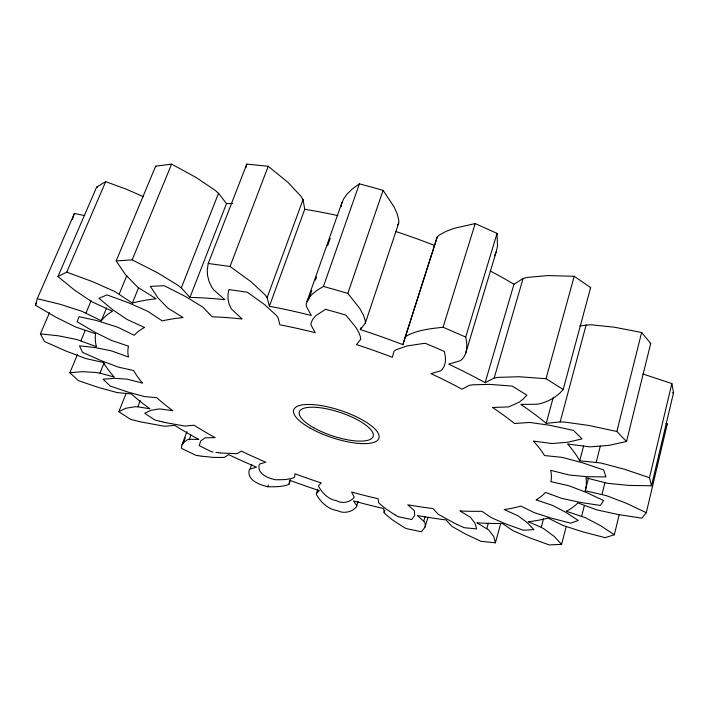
<?xml version="1.0" encoding="UTF-8"?>
<svg xmlns="http://www.w3.org/2000/svg" width="709" height="709" viewBox="0 0 709 709"><rect width="100%" height="100%" fill="white"/><g stroke="black" fill="none" stroke-linecap="round" stroke-linejoin="round"><path stroke-width="1.06" d="M402.934 526.716L406.062 528.542L421.447 531.785L424.983 527.239L425.347 524.793L424.771 522.356A34.759 9.323 17.5 0 0 424.567 521.957L417.344 515.514A257.296 82.891 18.4 0 0 446.023 519.919L451.801 526.202A36.336 10.006 16.4 0 0 452.519 526.69L464.59 533.576L480.986 541.33L495.396 542.837L493.756 536.527L488.944 530.252A35.804 9.766 16.6 0 0 488.412 529.774L477.024 522.843A257.296 82.891 18.4 0 0 502.371 523.455L512.66 530.474A38.171 10.865 15.6 0 0 513.662 530.979L529.313 537.723L549.174 544.902L561.617 544.361L566.269 526.317M317.703 489.29L316.427 494.386A34.431 9.182 18 0 0 316.542 494.758C320.911 502.53 328.4 509.39 337.484 510.64C343.44 513.928 352.231 512.182 356.467 506.793A34.351 9.146 18.3 0 0 356.583 506.492L358.027 501.423M341.259 206.638L341.366 204.99A48.974 22.821 18.8 0 1 341.508 204.174L343.537 199.052L347.366 193.752L352.612 188.727L359.401 183.844L372.721 187.424L383.09 190.384L393.974 206.665L397.235 213.958L398.759 220.1A48.877 22.67 19.7 0 1 398.821 220.969L398.715 223.131L365.321 323.109L360.305 329.579A257.296 82.891 18.4 0 1 402.854 344.663L437.231 236.957L438.951 235.379A48.699 22.422 16.4 0 1 439.713 234.812L445.872 231.435L454.177 228.325L475.216 223.557L497.062 233.412L497.505 245.846L496.397 251.234L494.501 255.781M365.321 323.109L365.321 321.204A50.383 19.639 19.4 0 0 365.215 320.433L363.363 314.938L359.685 308.335L347.827 293.393L337.147 290.273L323.437 286.445L316.808 290.442L311.738 294.625L308.14 299.127L306.341 303.558A50.49 19.772 18.7 0 0 306.244 304.267L306.261 306.173L311.304 315.487A257.296 82.891 18.4 0 0 269.376 306.261L267.133 297.62L265.485 295.378A49.515 18.656 21.1 0 0 264.749 294.492L250.889 281.633L230.044 266.469L208.224 263.491L207.285 269.473L207.533 275.367L208.987 281.313L211.557 286.817A49.94 19.116 20.5 0 0 212.088 287.659L213.71 289.866L224.895 299.685A257.296 82.891 18.4 0 0 189.932 297.425L181.291 287.916L178.367 285.665A47.849 17.034 22.1 0 0 177.161 284.796L157.699 272.868L132.166 259.866L116.17 260.939L125.369 274.525L137.209 286.72A48.558 17.681 21.8 0 0 138.228 287.57L156.14 298.755A257.296 82.891 18.4 0 0 132.344 303.097L115.611 292.019A45.553 15.199 22.4 0 0 114.167 291.275L92.613 281.668L66.752 272.167L57.97 276.537L74.489 290.078L91.16 301.298A46.457 15.882 22.4 0 0 92.471 302.061L112.447 311.216A257.296 82.891 18.4 0 0 101.29 320.743L82.226 311.455A42.948 13.453 22.3 0 0 80.764 310.897L60.141 304.285L37.258 298.693L35.45 305.242L55.887 317.18L74.782 326.601A43.931 14.074 22.4 0 0 76.173 327.203L95.609 333.744A257.296 82.891 18.4 0 0 96.406 346.648L77.423 339.726A40.36 11.973 21.8 0 0 76.085 339.372L58.448 335.809L40.413 333.842L49.497 312.731M201.391 456.153L213.48 457.394L222.431 457.491A35.415 9.607 19.9 0 0 223.122 457.429L224.744 457.19L228.67 454.637A257.296 82.891 18.4 0 0 256.543 467.16L249.541 469.269A34.413 9.182 18.8 0 0 249.346 469.544C246.28 480.418 260.132 484.885 268.055 486.773C274.64 486.773 281.446 486.968 287.757 484.823A34.564 9.244 19.1 0 0 288.253 484.593L289.139 484.025L289.556 480.259A257.296 82.891 18.4 0 0 319.342 490.619L316.32 493.473M245.988 167.608L246.377 165.755M619.241 514.583L614.322 534.763L600.736 525.75L586.024 518.031A39.58 11.566 15.2 0 0 584.836 517.508L566.314 511.278A257.296 82.891 18.4 0 0 577.888 502.938L596.366 509.7A43.072 13.533 14.5 0 0 597.811 510.09L618.31 514.557L641.92 518.173L646.298 512.696L626.499 503.337L607.25 495.954A42.097 12.939 14.7 0 0 605.805 495.485L585.244 490.796A257.296 82.891 18.4 0 0 585.997 477.857L607.064 483.184A45.677 15.288 14.4 0 0 608.57 483.423L629.149 485.426L651.527 485.754L673.55 392.671L671.857 383.569L642.85 373.962M646.298 512.696L667.266 423.955L666.017 423.273M651.527 485.754L649.479 477.724L671.857 383.569M246.422 165.569L246.803 164.098L268.224 166.296L287.934 182.337L300.873 196.171A48.07 21.562 21.7 0 1 301.547 197.129L303.044 199.592L304.737 209.279L269.376 306.261M649.479 477.724L624.372 469.234L601.923 463.287A44.729 14.614 14.4 0 0 600.328 462.95L579.74 460.788A257.296 82.891 18.4 0 0 567.634 443.985L589.135 446.794A47.946 17.122 14.8 0 0 590.544 446.812L608.827 445.394L626.508 441.512L650.729 343.404L641.645 332.486L614.251 327.195L591.51 324.811A45.863 19.072 13.7 0 0 589.994 324.775L579.776 325.918M72.442 219.586L72.69 218.629M626.508 441.512L616.857 431.489L641.645 332.486M602.012 494.341L604.954 482.563M581.664 516.179L584.376 505.499M596.234 462.188L600.328 446.094M585.244 490.796L588.505 478.008M579.74 460.788L583.604 445.881M561.617 544.361L554.234 536.474L544.494 529.215A37.435 10.511 15.9 0 0 543.635 528.692L541.242 527.336L543.511 518.775M616.857 431.489L588.798 425.444L565.605 422.209A47.166 16.449 14.6 0 0 564.063 422.094L560.172 421.917L546.214 423.353A257.296 82.891 18.4 0 0 520.823 404.396L536.81 404.254L539.788 403.705A49.577 18.718 15.8 0 0 540.87 403.439C549.466 401.143 557.504 396.384 563.194 389.489L590.624 287.615L574.21 276.28L547.605 275.588L527.381 277.432A47.645 21.031 14.6 0 0 526.122 277.698L523.082 278.504L513.963 284.247L485.133 382.683A257.296 82.891 18.4 0 0 448.655 364.169L460.203 360.766L461.869 359.472A50.401 19.666 17.5 0 0 462.419 358.931C467.639 352.993 467.435 344.299 465.698 337.041L497.062 233.412M560.172 421.917L586.166 324.793M546.214 423.353L553.171 397.714M563.194 389.489L546.027 378.695L574.21 276.28M495.396 542.837L500.669 523.765M486.861 528.515L488.333 523.251M72.823 218.15L73.39 216.263M425.09 526.902L427.935 517.366M485.133 382.683L494.146 378.083L523.082 278.504M402.854 344.663L437.231 236.957M423.858 520.867L425.125 516.622M465.742 353.029L496.3 251.562M402.579 526.503L392.361 519.857L385.466 514.202A35.078 9.456 17.1 0 1 385.049 513.759L384.145 512.642L384.792 510.551M405.078 337.218L406.753 335.906A50.197 19.418 16.8 0 1 407.498 335.437C418.452 329.871 430.975 328.577 443.036 327.266L475.216 223.557M360.305 329.579L360.908 327.762M73.541 215.793L74.392 213.453L84.725 215.58M289.139 484.025L290.557 479.842M347.827 293.393L383.09 190.384M267.692 486.764L268.312 484.965M323.437 286.445L359.401 183.844M250.224 468.614L251.686 464.484M306.908 301.644L342.172 201.968M308.468 299.916L311.783 290.53M315.47 280.108L316.577 276.98M327.629 245.713L330.217 238.419M267.133 297.62L303.044 199.592M196.056 455.382L181.38 448.327L181.752 445.474L182.931 443.036L187.442 439.757A35.025 9.439 19.6 0 1 187.947 439.598L189.418 439.261L190.96 435.14M181.991 444.773L186.919 431.648M182.931 444.188L185.262 437.985M230.044 266.469L268.224 166.296M208.224 263.491L246.803 164.098M189.932 297.425L226.49 203.607L218.523 193.265L215.766 190.872A46.51 19.737 22.9 0 0 214.632 189.959L196.092 177.472L171.605 164.116L155.643 166.198L116.17 260.939M139.85 421.687L130.491 419.338L118.837 411.725L125.688 408.278L134.763 406.789A36.265 9.979 20.4 0 1 135.579 406.771L137.812 406.824L140.24 400.647M181.291 287.916L218.523 193.265M118.837 411.725L126.122 393.389M132.344 303.097L138.574 287.774M77.503 354.403L69.872 372.73L82.333 371.667L95.901 372.482A38.073 10.812 21.2 0 1 96.991 372.642L99.934 373.138L104.063 363.008M132.166 259.866L171.605 164.116M119.245 293.987L126.769 275.704M101.29 320.743L106.58 307.972M80.915 340.737L85.169 330.518M86.002 312.979L91.089 300.846M66.752 272.167L105.703 181.637L125.865 189.019L143.67 196.765M57.97 276.537L96.646 187.087L105.703 181.637M37.258 298.693L74.392 213.453M35.45 305.242L36.62 302.548M667.266 423.955L666.752 424.806M397.536 224.824L398.715 223.131M590.624 287.615L590.278 288.084M650.729 343.404L650.038 343.67M614.322 534.763L605.14 537.661L582.656 531.803L564.036 525.803A40.484 12.035 15 0 1 562.778 525.334L548.119 518.084A257.296 82.891 18.4 0 1 528.365 521.771L541.242 527.336M494.146 378.083L497.204 377.525A49.063 18.177 15.3 0 1 498.462 377.356L518.944 376.745L546.027 378.695M673.55 392.671L672.362 392.768M189.418 439.261L198.795 439.412A257.296 82.891 18.4 0 1 174.574 425.338L164.843 426.26A36.868 10.254 20.7 0 1 163.903 426.18L140.355 421.811M221.022 453.016L235.654 453.654A31.214 8.641 19.8 0 0 236.274 453.6L237.728 453.379L241.299 451.092A221.917 71.201 18.4 0 0 265.831 462.179L259.591 464.041A30.443 8.295 18.8 0 0 259.37 464.342C256.374 473.63 268.445 478.495 275.73 479.754C281.633 479.718 287.757 479.869 293.393 477.857A30.567 8.348 19 0 0 293.756 477.68L294.554 477.166L294.971 473.78A221.917 71.201 18.4 0 0 321.292 482.944L318.598 485.532L318.696 486.356A30.452 8.304 18 0 0 318.793 486.693C322.471 493.367 328.71 499.499 336.474 500.696C341.968 503.957 350.255 502.477 354.137 497.328A30.39 8.278 18.3 0 0 354.225 497.044L351.584 492.046A221.917 71.201 18.4 0 0 378.136 498.755L378.579 502.424L379.386 503.425A30.957 8.517 17.3 0 0 379.758 503.824L385.536 508.637L394.231 514.397M220.65 452.98L218.594 452.741M218.212 452.688L215.891 452.386M200.957 456.1L198.768 455.79M198.316 455.719L196.508 455.453M213.117 451.996L211.3 451.713L199.194 445.58L200.753 440.927L204.963 437.958A30.921 8.508 19.5 0 1 205.424 437.816L215.128 437.639A221.917 71.201 18.4 0 1 194.027 425.232L185.288 426.047A32.322 9.155 20.5 0 1 184.446 425.976L166.411 422.786M137.812 406.824L149.918 408.774A257.296 82.891 18.4 0 1 131.28 393.929L117.605 392.635A38.871 11.211 21.4 0 1 116.436 392.387L99.127 387.663L78.353 380.653L69.872 372.73M398.112 516.71L411.707 519.529L414.694 515.416L414.411 510.914A30.709 8.411 17.5 0 0 414.224 510.551L407.764 504.773A221.917 71.201 18.4 0 0 432.915 508.53L438.135 514.176A31.923 8.96 16.6 0 0 438.774 514.61L456.277 524.119M165.977 422.688L164.204 422.28M163.752 422.174L162.645 421.908M162.193 421.802L159.915 421.252M159.454 421.137L154.801 419.95L144.733 413.241L151.061 410.236L159.286 408.942A31.861 8.933 20.2 0 1 160.004 408.933L172.73 410.697A221.917 71.201 18.4 0 1 156.822 397.74L144.671 396.579A33.828 9.908 21.1 0 1 143.643 396.358L128.418 392.21L110.214 386.068L103.115 379.191L114.353 378.331L126.432 379.093A33.226 9.598 20.9 0 1 127.398 379.226L142.491 383.09A221.917 71.201 18.4 0 1 133.647 370.55L118.66 367.191A35.636 10.892 21.6 0 1 117.508 366.819L101.139 360.633L82.519 352.329L79.47 345.815L95.405 347.614L110.843 350.751A34.936 10.493 21.4 0 1 112.004 351.052L128.418 357.035A221.917 71.201 18.4 0 1 128.471 346.143L111.685 340.488A37.568 12.08 21.8 0 1 110.498 339.974L94.394 331.927L77.148 321.771L79.053 316.675L96.371 320.486L116.755 326.902A36.85 11.619 21.8 0 1 118.013 327.381L134.223 335.286A221.917 71.201 18.4 0 1 144.521 327.461L127.558 319.688A39.42 13.391 21.7 0 1 126.459 319.05L112.545 309.629L98.959 298.338L106.917 294.873L128.87 302.92L147.082 311.021A38.765 12.904 21.8 0 1 148.305 311.65L162.29 320.929A221.917 71.201 18.4 0 1 183.108 317.588L168.122 308.247A40.954 14.667 21.2 0 1 167.28 307.546L157.761 297.629L150.397 286.383L164.204 285.718L185.545 296.522L201.764 306.412A40.431 14.215 21.5 0 1 202.765 307.13L212.275 316.834A221.917 71.201 18.4 0 1 242.132 319.023L231.542 309.106A41.973 15.651 20.1 0 1 231.116 308.424L229.078 303.939L228.014 299.118L227.988 294.368L228.963 289.582L247.344 292.232L264.634 304.648L276.12 315.195A41.663 15.332 20.6 0 1 276.732 315.913L278.088 317.756L279.851 324.811A221.917 71.201 18.4 0 1 315.23 332.707L311.038 325.068L311.038 323.517A42.38 16.085 18.6 0 1 311.127 322.95L312.669 319.369L315.718 315.771L325.546 309.301L336.988 312.509L345.895 315.133L355.847 327.301L358.949 332.689L360.535 337.183A42.301 16.006 19.2 0 1 360.633 337.812L360.651 339.363L356.476 344.618A221.917 71.201 18.4 0 1 392.299 357.292L394.044 351.194L395.418 350.131A42.168 15.855 17.1 0 1 396.03 349.75L406.877 345.992L422.981 343.537L425.365 343.333L432.552 346.338L444.348 351.451L445.403 356.919L445.403 361.732L444.339 366.021L442.274 369.389A42.318 16.015 17.7 0 1 441.84 369.832L440.493 370.896L430.966 373.652A221.917 71.201 18.4 0 1 461.922 389.188L469.252 385.395L471.769 384.943A41.326 15.013 15.9 0 1 472.814 384.801L489.742 384.375L512.155 386.086L526.822 395.099L523.339 398.945L519.21 402.163L509.089 406.709A41.707 15.376 16.3 0 1 508.202 406.922L492.48 407.471A221.917 71.201 18.4 0 1 514.486 423.521L529.26 422.458A39.934 13.799 15.2 0 1 530.545 422.555L549.927 425.303L573.457 430.398L582.071 438.906L567.519 442.274L552.648 443.488A40.51 14.277 15.4 0 1 551.478 443.471L533.416 441.104A221.917 71.201 18.4 0 1 544.477 455.532L561.785 457.34A38.162 12.478 15 0 1 563.132 457.624L582.195 462.685L603.643 469.934L605.947 476.9L587.3 476.723L569.983 475.074A38.853 12.966 15 0 1 568.698 474.87L550.725 470.324A221.917 71.201 18.4 0 1 550.875 481.65L568.45 485.647A36.221 11.238 15.1 0 1 569.699 486.055L586.343 492.436L603.616 500.554L600.363 505.437L580.254 502.397L562.662 498.587A36.948 11.681 15 0 1 561.422 498.25L545.389 492.392A221.917 71.201 18.4 0 1 536.057 499.863L552.151 505.278A34.36 10.183 15.6 0 1 553.188 505.739L566.154 512.518L578.269 520.468L570.674 523.162L551.177 518.093L534.941 512.864A35.033 10.546 15.4 0 1 533.842 512.456L520.929 506.075A221.917 71.201 18.4 0 1 504.196 509.541L517.641 515.638A32.747 9.359 16.1 0 1 518.412 516.099L527.15 522.56L533.921 529.632L523.26 530.243L505.783 523.933L491.975 517.969A33.305 9.634 15.9 0 1 491.089 517.517L481.907 511.269A221.917 71.201 18.4 0 1 459.955 510.923L470.085 517.1A31.506 8.774 16.8 0 1 470.563 517.526L474.986 523.18L476.661 528.914L464.067 527.682L456.676 524.306M99.934 373.138L114.193 377.046A257.296 82.891 18.4 0 1 103.346 362.476L86.25 358.657A41.299 12.487 22 0 1 84.92 358.222L66.043 351.097L44.445 341.499L40.413 333.842M443.036 327.266L465.698 337.041M397.784 516.515L395.33 515.071M395.01 514.876L394.541 514.592M97.239 187.708L96.646 187.087M356.68 505.632L353.605 500.935A257.296 82.891 18.4 0 0 383.693 508.583L384.145 512.642M155.909 166.828L155.643 166.198M226.49 203.607A250.809 96.628 18.4 0 1 232.641 203.465M304.737 209.279A250.809 96.628 18.4 0 1 337.918 215.66M396.003 231.604A250.809 96.628 18.4 0 1 434.644 245.553M490.274 271.006A250.809 96.628 18.4 0 1 513.963 284.247M310.232 428.183A44.924 14.251 18.4 0 0 378.81 438.561A44.924 14.251 18.4 0 0 319.883 405.397A44.924 14.251 18.4 0 0 310.232 428.183M313.821 427.802A38.898 12.337 18.4 0 0 373.094 436.673A38.898 12.337 18.4 0 0 321.904 407.985A38.898 12.337 18.4 0 0 313.821 427.802"/></g></svg>
